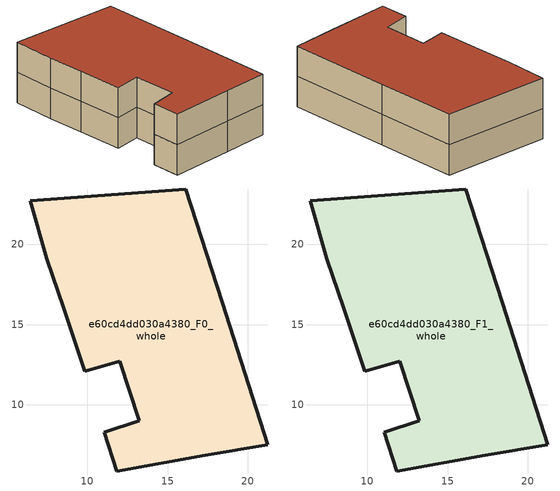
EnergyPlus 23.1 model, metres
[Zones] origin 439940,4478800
e60cd4dd030a4380_F0_whole
 floor ground (EU_floor_Construction): 16.11,23.44 18.39,16.38 21.25,7.51 17.33,6.84 11.82,5.87 11.05,8.3 13.23,9 12.03,12.71 9.83,12.09 8.52,16 7.47,19.08 6.43,22.71 z0
 wall outside (EU_wall_Construction): 17.33,6.84 21.25,7.51 18.39,16.38 16.11,23.44 6.43,22.71 7.47,19.08 8.52,16 9.83,12.09 12.03,12.71 13.23,9 11.05,8.3 11.82,5.87 17.33,6.84 z0:3
e60cd4dd030a4380_F1_whole
 floor to e60cd4dd030a4380_F0_whole (EU_floor_Construction): 16.11,23.44 18.39,16.38 21.25,7.51 17.33,6.84 11.82,5.87 11.05,8.3 13.23,9 12.03,12.71 9.83,12.09 8.52,16 7.47,19.08 6.43,22.71 z3
 wall outside (EU_wall_Construction): 17.33,6.84 21.25,7.51 18.39,16.38 16.11,23.44 6.43,22.71 7.47,19.08 8.52,16 9.83,12.09 12.03,12.71 13.23,9 11.05,8.3 11.82,5.87 17.33,6.84 z3:6
 roof outside (EU_roof_Construction): 21.25,7.51 18.39,16.38 16.11,23.44 6.43,22.71 7.47,19.08 8.52,16 9.83,12.09 12.03,12.71 13.23,9 11.05,8.3 11.82,5.87 17.33,6.84 z6
[Building]
EU S2 Campaign: North Axis=0; Terrain=City; Solar Distribution=FullExterior
[Site:Location]
Madrid: Latitude=40.5; Longitude=-3.5; Time Zone=1; Elevation=609
[SizingPeriod:WeatherFileDays]
AnnualSizingPeriod: Begin Month=1; Begin Day of Month=1; End Month=12; End Day of Month=31; Day of Week for Start Day=Monday; Use Weather File Daylight Saving Period=No; Use Weather File Rain and Snow Indicators=No
[MATERIAL]
EU_InternalMass_Material: Roughness=MediumRough; Thickness=0.1; Conductivity=1; Density=1800; Specific Heat=900; Thermal Absorptance=0.9; Solar Absorptance=0.7; Visible Absorptance=0.7
[MATERIAL:NOMASS] Roughness=MediumRough; Thermal Absorptance=0.9; Solar Absorptance=0.7; Visible Absorptance=0.7
Name | Thermal Resistance
EU_wall_NoMass | 0.419739
EU_roof_NoMass | 0.352165
EU_floor_NoMass | 0.608284
[CONSTRUCTION]
EU_wall_Construction: EU_wall_NoMass
EU_roof_Construction: EU_roof_NoMass
EU_floor_Construction: EU_floor_NoMass
EU_InternalMass_Construction: EU_InternalMass_Material
[ZONE] Type=1; Multiplier=1; Ceiling Height=autocalculate; Floor Area=autocalculate; Part of Total Floor Area=Yes
Name | Volume
e60cd4dd030a4380_F0_whole | 463.16
e60cd4dd030a4380_F1_whole | 463.159
[INTERNALMASS] Construction=EU_InternalMass_Construction; Surface Area=154.387
Name | Zone or ZoneList
e60cd4dd030a4380_F0_whole_EU_InternalMass | e60cd4dd030a4380_F0_whole
e60cd4dd030a4380_F1_whole_EU_InternalMass | e60cd4dd030a4380_F1_whole
[OTHEREQUIPMENT] Fuel Type=Electricity; Design Level Calculation Method=Watts/Area; Power per Zone Floor Area=1; Fraction Latent=0; Fraction Radiant=0; Fraction Lost=0; Carbon Dioxide Generation Rate=0; EndUse Subcategory=EU_Step8_InternalGains
Name | Zone or ZoneList or Space or SpaceList | Schedule
EU_Step8_InternalGain_e60cd4dd030a4380_F0_whole_f000 | e60cd4dd030a4380_F0_whole | EU_Step8_GainSchedule_e60cd4dd030a4380_F0_whole_f000
EU_Step8_InternalGain_e60cd4dd030a4380_F1_whole_f000 | e60cd4dd030a4380_F1_whole | EU_Step8_GainSchedule_e60cd4dd030a4380_F1_whole_f000
[ZONEVENTILATION:DESIGNFLOWRATE] Schedule=EU_AlwaysOn; Design Flow Rate Calculation Method=AirChanges/Hour; Air Changes per Hour=0.703302; Ventilation Type=Natural; Fan Pressure Rise=0; Fan Total Efficiency=1; Constant Term Coefficient=1; Temperature Term Coefficient=0; Velocity Term Coefficient=0; Velocity Squared Term Coefficient=0; Minimum Indoor Temperature=-100; Maximum Indoor Temperature=100; Delta Temperature=-100; Minimum Outdoor Temperature=-100; Maximum Outdoor Temperature=100; Maximum Wind Speed=40
Name | Zone or ZoneList or Space or SpaceList
EU_ConstantAir_e60cd4dd030a4380_F0_whole | e60cd4dd030a4380_F0_whole
EU_ConstantAir_e60cd4dd030a4380_F1_whole | e60cd4dd030a4380_F1_whole
[HVACTEMPLATE:THERMOSTAT] Constant Heating Setpoint=20; Constant Cooling Setpoint=50
EU_HeatOnly_e60cd4dd030a4380_F0_whole; EU_HeatOnly_e60cd4dd030a4380_F1_whole
[HVACTEMPLATE:ZONE:IDEALLOADSAIRSYSTEM] System Availability Schedule=EU_AlwaysOn; Maximum Heating Supply Air Temperature=50; Minimum Cooling Supply Air Temperature=13; Maximum Heating Supply Air Humidity Ratio=0.0156; Minimum Cooling Supply Air Humidity Ratio=0.0077; Heating Limit=NoLimit; Cooling Limit=NoLimit; Heating Availability Schedule=EU_AlwaysOn; Cooling Availability Schedule=EU_CoolingOff; Dehumidification Control Type=ConstantSensibleHeatRatio; Cooling Sensible Heat Ratio=0.7; Dehumidification Setpoint=60; Humidification Control Type=None; Humidification Setpoint=30; Outdoor Air Method=None; Outdoor Air Flow Rate per Person=0.00944; Outdoor Air Flow Rate per Zone Floor Area=0; Outdoor Air Flow Rate per Zone=0; Demand Controlled Ventilation Type=None; Outdoor Air Economizer Type=NoEconomizer; Heat Recovery Type=None; Sensible Heat Recovery Effectiveness=0.7; Latent Heat Recovery Effectiveness=0.65
Name | Template Thermostat
e60cd4dd030a4380_F0_whole | EU_HeatOnly_e60cd4dd030a4380_F0_whole
e60cd4dd030a4380_F1_whole | EU_HeatOnly_e60cd4dd030a4380_F1_whole
[SIZING:ZONE] Zone Cooling Design Supply Air Temperature Input Method=SupplyAirTemperature; Zone Cooling Design Supply Air Temperature=13; Zone Heating Design Supply Air Temperature Input Method=SupplyAirTemperature; Zone Heating Design Supply Air Temperature=50; Zone Cooling Design Supply Air Humidity Ratio=0.008; Zone Heating Design Supply Air Humidity Ratio=0.008; Cooling Design Air Flow Method=DesignDay; Cooling Design Air Flow Rate=0; Cooling Minimum Air Flow per Zone Floor Area=0.000762; Cooling Minimum Air Flow=0; Cooling Minimum Air Flow Fraction=0.2; Heating Design Air Flow Method=DesignDay; Heating Design Air Flow Rate=0; Heating Maximum Air Flow per Zone Floor Area=0.002032; Heating Maximum Air Flow=0.141576; Heating Maximum Air Flow Fraction=0.3; Account for Dedicated Outdoor Air System=No; Dedicated Outdoor Air System Control Strategy=NeutralSupplyAir; Dedicated Outdoor Air Low Setpoint Temperature for Design=autosize; Dedicated Outdoor Air High Setpoint Temperature for Design=autosize; Zone Load Sizing Method=Sensible Load Only No Latent Load; Zone Latent Cooling Design Supply Air Humidity Ratio Input Method=HumidityRatioDifference; Zone Cooling Design Supply Air Humidity Ratio Difference=0.005; Zone Latent Heating Design Supply Air Humidity Ratio Input Method=HumidityRatioDifference; Zone Humidification Design Supply Air Humidity Ratio Difference=0.005
e60cd4dd030a4380_F0_whole; e60cd4dd030a4380_F1_whole
[SCHEDULE:CONSTANT]
Name | Hourly Value
EU_AlwaysOn | 1
EU_CoolingOff | 0
[SCHEDULE:FILE] Column Number=1; Rows to Skip at Top=0; Number of Hours of Data=8760; Column Separator=Comma; Interpolate to Timestep=No; Minutes per Item=60; Adjust Schedule for Daylight Savings=Yes
Name | File
EU_Step8_GainSchedule_e60cd4dd030a4380_F0_whole_f000 | C:\Users\o_iseri\Desktop\OpenUBEM\openubem\outputs\eu_evidence\EU-11\ES-MAD-BERRUGUETE\idfs\e60cd4dd030a4380\e60cd4dd030a4380_F0_whole_f000_gain.csv
EU_Step8_GainSchedule_e60cd4dd030a4380_F1_whole_f000 | C:\Users\o_iseri\Desktop\OpenUBEM\openubem\outputs\eu_evidence\EU-11\ES-MAD-BERRUGUETE\idfs\e60cd4dd030a4380\e60cd4dd030a4380_F1_whole_f000_gain.csv
